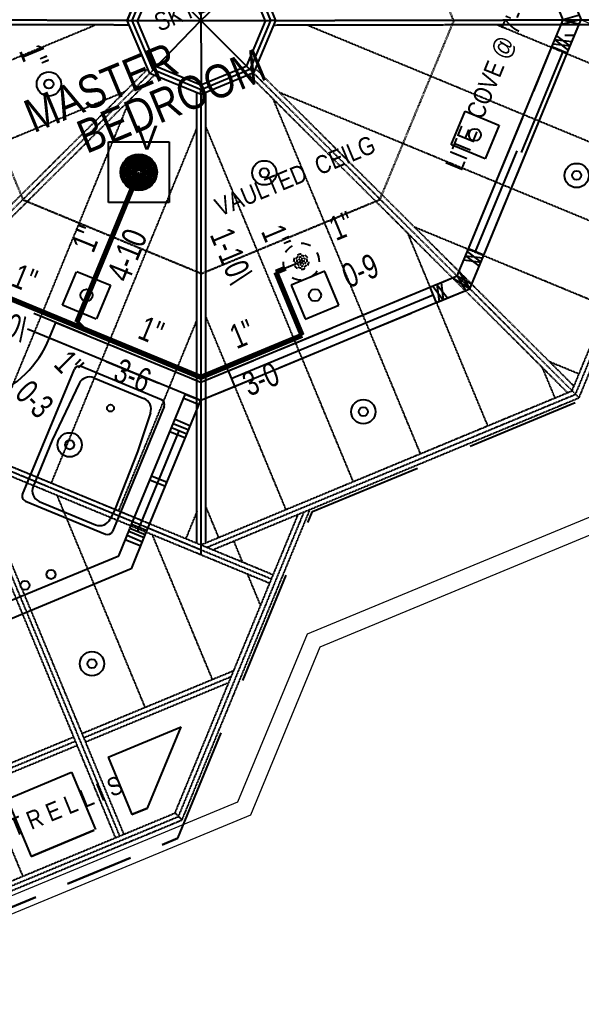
# Model space of a CAD drawing. Extents: x -16 to 10076, y -1 to 10000.
# Drawn here: x 2558.8 to 2743.9, y 631 to 953.4 of the extents above; entities that cross this region are included whole.
import ezdxf
from ezdxf.enums import TextEntityAlignment as Align

# ---------------------------------------------------------------- set-up
doc = ezdxf.new("R2010")
doc.units = 0
doc.header["$MEASUREMENT"] = 0
doc.linetypes.add('HIDDEN', pattern=[0.375, 0.25, -0.125])
doc.linetypes.add('HIDDEN2', pattern=[0.1875, 0.125, -0.0625])
for name, color, linetype in [('BALCONY', 9, 'Continuous'), ('DOORS', 3, 'Continuous'), ('ELEC', 5, 'Continuous'), ('FOUNDATION', 5, 'Continuous'), ('LITE COVE-g', 7, 'HIDDEN'), ('PLUMBING', 5, 'Continuous'), ('ROOF BEAMS', 251, 'HIDDEN'), ('ROOF FRAMING', 4, 'HIDDEN2'), ('ROOFLINE', 252, 'HIDDEN'), ('SKYLITES', 3, 'Continuous'), ('SPRKDATA', 2, 'Continuous'), ('SPRKDATC', 2, 'Continuous'), ('SPRKVIEW', 1, 'Continuous'), ('SPRNKS', 1, 'Continuous'), ('TEXT', 1, 'Continuous'), ('TEXT-arch', 1, 'Continuous'), ('WALLS', 3, 'Continuous'), ('WINDOWS', 5, 'Continuous')]:
    doc.layers.add(name, color=color, linetype=linetype)
doc.layers.add('SL02', color=3, linetype='Continuous', plot=False)
doc.layers.add('SPRKDAT2', color=2, linetype='Continuous', plot=False)
doc.styles.add('ARCHENTLTD', font='technical.ttf', dxfattribs={"height": 6})
doc.styles.add('HCAD', font='HCAD.SHX', dxfattribs={"width": 0.8, "height": 8})
doc.styles.add('PIPESIZE', font='hcad.shx', dxfattribs={"width": 0.8})
doc.styles.get("Standard").update_dxf_attribs({"font": 'hcad.shx', "height": 8})

# ---------------------------------------------------------------- blocks, each defined once
blk = doc.blocks.new('HEAD7')
at = {"layer": 'SPRNKS', "color": 0}
for radius in [6, 5.75, 5.25, 4.75, 4.25, 3.75, 3.5, 3, 2.5, 2, 1.5, 1.25, 0.75]:
    blk.add_circle((0, 0), radius, dxfattribs=at)
blk = doc.blocks.new('TYPDROP')
at = {"color": 120}
for p, q in [((0, 1), (1, 1)), ((0, 0), (0, 1)), ((1, 1), (1, 0)), ((1, 0), (0, 0))]:
    blk.add_line(p, q, dxfattribs=at)
at = {"color": 120, "width": 0.8, "flags": 1}
blk.add_attdef('DROP_LENGTH', text='', height=0.04, dxfattribs=at).set_placement((0.5, 0), align=Align.CENTER)
blk = doc.blocks.new('HEAD3')
at = {"layer": 'SPRNKS', "color": 0}
blk.add_circle((0, 0), 0.5, dxfattribs=at)
for radius, start, end in [(6, 120, 150), (6, 60, 90), (6, 180, 210), (2.5, 150, 180), (2, 180, 210), (2, 120, 150), (1.5, 150, 180), (2.5, 90, 120), (1, 180, 210), (1, 120, 150), (1.5, 90, 120), (2, 60, 90), (1, 60, 90), (1.5, 30, 60), (1, 0, 30), (2.5, 30, 60), (1.5, 330, 0), (2, 0, 30), (2.5, 330, 0), (6, 0, 30), (2.5, 210, 240), (1.5, 210, 240), (2, 240, 270), (1, 240, 270), (1.5, 270, 300), (2.5, 270, 300), (1, 300, 330), (2, 300, 330), (6, 300, 330), (6, 240, 270)]:
    blk.add_arc((0, 0), radius, start, end, dxfattribs=at)
blk = doc.blocks.new('PIPEX')
at = {"color": 0}
blk.add_point((0, 0), dxfattribs=at)
at = {"layer": 'SPRKDATA', "color": 0, "width": 0.8}
for tag, style, p in [('DIA', 'PIPESIZE', (0, 3.6)), ('LENGTH', 'HCAD', (0, -10.8))]:
    blk.add_attdef(tag, text='', height=8, dxfattribs=dict(at, style=style)).set_placement(p, align=Align.CENTER)
at = {"layer": 'SPRKDATA', "color": 0, "style": 'HCAD', "width": 0.8, "flags": 1}
blk.add_attdef('HANDLE', (-16.2, -21.6), '', height=7.2, dxfattribs=at)

msp = doc.modelspace()

# ---------------------------------------------------------------- linework, layer by layer
at = {"layer": 'BALCONY', "lineweight": 20, "ltscale": 75}
for p, q in [((2653.62709, 750.87493), (2779.78624, 803.23736)), ((2657.83961, 746.66842), (2783.99876, 799.03085)), ((2630.73688, 695.50126), (2653.62709, 750.87493)), ((2634.94903, 691.29385), (2657.83961, 746.66842)), ((2489.65414, 636.99452), (2630.73688, 695.50126)), ((2489.65749, 631.04173), (2634.94903, 691.29385))]:
    msp.add_line(p, q, dxfattribs=at)
at = {"layer": 'DOORS', "ltscale": 75}
for p, q in [((2706.68942, 877.85259), (2734.23871, 944.37209)), ((2711.77728, 875.78404), (2739.28338, 942.32171)), ((2724.16869, 909.61146), (2737.94141, 942.898)), ((2709.02769, 876.94133), (2722.78256, 910.18473))]:
    msp.add_line(p, q, dxfattribs=at)
msp.add_arc((2535.385, 862.19179), 36, 247.5904225, 337.5409195, dxfattribs=at)
at = {"layer": 'ELEC', "ltscale": 50}
for p, q in [((2701.01023, 912.15037), (2705.60321, 923.23661)), ((2705.60321, 923.23661), (2716.68944, 918.64363)), ((2716.80764, 918.60485), (2712.21467, 907.51861)), ((2712.21467, 907.51861), (2701.12843, 912.11159)), ((2577.61198, 870.41052), (2588.69867, 865.81865)), ((2659.36321, 870.44865), (2648.28081, 865.84644)), ((2572.98134, 859.20562), (2577.57321, 870.29231)), ((2664.0043, 859.24808), (2659.40209, 870.33048)), ((2588.69867, 865.81865), (2584.1068, 854.73196)), ((2648.28081, 865.84644), (2652.88302, 854.76404)), ((2584.06803, 854.61375), (2572.98134, 859.20562)), ((2652.9219, 854.64587), (2664.0043, 859.24808))]:
    msp.add_line(p, q, dxfattribs=at)
at = {"layer": 'ELEC', "ltscale": 7.5}
for centre in [(2568.44613, 932.15364), (2639.43849, 902.88609), (2742.37712, 902.01098), (2672.05064, 824.1223), (2575.3093, 813.22401), (2582.64649, 741.0485)]:
    msp.add_circle(centre, 4, dxfattribs=at)
at = {"layer": 'ELEC'}
for centre, radius in [((2568.44613, 932.15364), 1.5), ((2708.83922, 915.40649), 1.98), ((2639.43849, 902.88609), 1.5), ((2742.346, 902.08596), 1.5), ((2580.84, 862.51214), 1.98), ((2656.14256, 862.54726), 1.98), ((2672.05064, 824.1223), 1.5), ((2575.3093, 813.22401), 1.5), ((2569.17266, 770.48036), 1.5), ((2560.54705, 766.91666), 1.5), ((2582.64649, 741.0485), 1.5)]:
    msp.add_circle(centre, radius, dxfattribs=at)
at = {"layer": 'FOUNDATION', "linetype": 'HIDDEN', "lineweight": 20, "ltscale": 75}
msp.add_line((2743.90219, 953.33118), (2832.62242, 916.65627), dxfattribs=at)
at = {"layer": 'LITE COVE-g'}
msp.add_lwpolyline([(2618.74408, 869.69389), (2677.56585, 894.1079), (2701.90324, 952.97666), (2677.48031, 1011.80711), (2618.83699, 1036.03962), (2559.7446, 1011.67923), (2535.47592, 952.87776), (2559.89237, 894.03437)], close=True, dxfattribs=at)
at = {"layer": 'PLUMBING'}
for p, q in [((2605.5128, 828.07706), (2579.07455, 839.02814)), ((2559.78868, 796.89637), (2576.86033, 838.11098)), ((2583.27364, 835.29039), (2599.77216, 828.45648)), ((2578.40834, 833.42873), (2569.49398, 814.72635)), ((2606.42996, 825.86284), (2589.35831, 784.64822)), ((2601.91755, 823.7627), (2597.65795, 810.93726)), ((2569.49398, 814.72635), (2563.24253, 799.49919)), ((2597.63888, 810.89121), (2590.22489, 791.95028)), ((2560.70584, 794.68214), (2587.14409, 783.73106)), ((2565.29719, 794.56072), (2583.8186, 786.8889)), ((2590.22489, 791.95028), (2588.68123, 788.745))]:
    msp.add_line(p, q, dxfattribs=at)
msp.add_circle((2588.74515, 825.31132), 1.14641, dxfattribs=at)
for centre, radius, start, end in [((2578.42602, 837.46245), 1.6947, 67.5, 157.5), ((2581.82398, 831.79061), 3.78814, 67.5, 154.3778695), ((2598.3225, 824.9567), 3.78814, 341.6275917, 67.5), ((2604.86427, 826.51137), 1.6947, 337.5, 67.5), ((2566.74685, 798.06051), 3.78814, 157.67961, 247.5), ((2561.35437, 796.24784), 1.6947, 157.5, 247.5), ((2585.26826, 790.38868), 3.78814, 247.5, 334.284516), ((2587.79262, 785.29676), 1.6947, 247.5, 337.5)]:
    msp.add_arc(centre, radius, start, end, dxfattribs=at)
at = {"layer": 'ROOF BEAMS', "ltscale": 75}
for p, q in [((2743.90822, 953.31779), (2707.16185, 1041.85031)), ((2737.95818, 953.30598), (2702.96671, 1037.61045)), ((2597.68482, 952.84721), (2603.78284, 967.58314)), ((2633.76097, 967.41848), (2639.77006, 952.85614)), ((2604.0622, 937.77285), (2597.68482, 952.84721)), ((2639.77006, 952.85614), (2633.46667, 937.94772)), ((2706.68662, 877.86047), (2734.23591, 944.37997)), ((2711.77458, 875.79205), (2739.28058, 942.32959)), ((2618.57305, 931.76671), (2604.0622, 937.77285)), ((2633.46667, 937.94772), (2618.57305, 931.76671)), ((2537.50718, 867.34024), (2618.55114, 833.83852)), ((2618.55114, 833.86637), (2702.93779, 868.89109)), ((2618.55107, 827.91142), (2707.1529, 864.68566)), ((2535.38219, 862.19968), (2618.55107, 827.81957))]:
    msp.add_line(p, q, dxfattribs=at)
at = {"layer": 'ROOF FRAMING'}
for p, q in [((2594.29717, 953.11026), (2445.43175, 953.36984)), ((2594.93223, 951.60915), (2446.05422, 951.86875)), ((2466.34829, 902.92985), (2583.46117, 951.52487)), ((2594.29717, 953.11026), (2595.92318, 953.11666)), ((2643.15658, 953.11787), (2641.53099, 953.1249)), ((2642.52183, 951.6166), (2790.88236, 951.911)), ((2643.15658, 953.11787), (2791.50854, 953.41224)), ((2653.57126, 951.63853), (2770.71749, 903.17171)), ((2716.0493, 951.76251), (2779.89272, 925.34862)), ((2740.87572, 831.04297), (2791.506, 953.41837)), ((2742.02435, 829.89564), (2793.12842, 953.41623)), ((2743.17297, 828.74831), (2794.75338, 953.42022)), ((2738.48975, 948.28146), (2741.61475, 948.28146)), ((2601.05329, 937.1407), (2495.63057, 832.32196)), ((2601.6832, 935.65175), (2496.24991, 830.82249)), ((2603.18532, 935.03001), (2497.7552, 830.20391)), ((2601.6832, 935.65175), (2602.82506, 936.80254)), ((2634.34658, 935.2059), (2739.37399, 830.41968)), ((2635.84645, 935.82836), (2634.70409, 936.97831)), ((2635.84645, 935.82836), (2740.87493, 831.04107)), ((2636.47654, 937.3186), (2741.49544, 832.54087)), ((2475.54156, 880.76042), (2593.63051, 929.76044)), ((2617.05222, 929.29041), (2617.05054, 780.88995)), ((2618.55221, 928.66454), (2618.55053, 780.27086)), ((2618.55221, 928.66454), (2618.57375, 930.28405)), ((2620.05222, 929.27358), (2620.05054, 780.89442)), ((2644.32012, 929.49303), (2761.54225, 880.99481)), ((2595.00216, 926.89373), (2546.98457, 809.76945)), ((2642.24424, 927.32637), (2690.82824, 810.27074)), ((2617.06675, 917.44422), (2569.19084, 800.66551)), ((2620.06583, 918.15472), (2668.6617, 801.0705)), ((2688.79634, 885.11895), (2752.36702, 858.8179)), ((2686.59479, 883.07767), (2712.99479, 819.47097)), ((2617.14849, 854.37423), (2591.39711, 791.56158)), ((2620.14723, 855.35152), (2646.49515, 791.87027)), ((2730.94535, 838.82896), (2735.16133, 828.67121)), ((2733.27255, 840.74488), (2743.19179, 836.641)), ((2493.94638, 828.53217), (2641.27322, 767.63063)), ((2495.09945, 829.67863), (2641.84478, 769.01747)), ((2496.25251, 830.82508), (2642.41635, 770.4043)), ((2496.60213, 829.05745), (2618.54934, 778.64727)), ((2497.7552, 830.20391), (2601.71052, 787.23116)), ((2618.54818, 780.27086), (2740.87572, 831.04297)), ((2620.5086, 779.46046), (2742.02435, 829.89564)), ((2622.46902, 778.65007), (2743.17297, 828.74831)), ((2740.87572, 831.04297), (2743.17297, 828.74831)), ((2537.77072, 810.30453), (2590.32789, 683.67615)), ((2539.6752, 809.62893), (2591.7133, 684.25116)), ((2541.68488, 808.69984), (2593.09871, 684.82618)), ((2571.04115, 796.66462), (2600.09094, 726.67363)), ((2610.04529, 691.85987), (2650.63227, 790.33924)), ((2611.19502, 690.71299), (2652.58946, 791.15157)), ((2612.34475, 689.56612), (2654.54665, 791.96391)), ((2617.23023, 791.30424), (2613.60338, 782.45765)), ((2620.22862, 792.54832), (2624.32861, 782.67003)), ((2602.35449, 783.82705), (2622.26025, 735.8672)), ((2618.55053, 780.27086), (2618.5505, 777.02368)), ((2629.30986, 781.48936), (2632.14915, 774.64853)), ((2633.77553, 770.73), (2638.17851, 760.12171)), ((2579.30721, 718.05466), (2629.40315, 738.82934)), ((2579.88223, 716.66925), (2628.59593, 736.87073)), ((2580.45724, 715.28384), (2627.78871, 734.91211)), ((2512.7993, 690.47396), (2576.53605, 716.90546)), ((2513.37431, 689.08855), (2577.11106, 715.52005)), ((2513.94933, 687.70314), (2577.68608, 714.13464)), ((2559.90642, 671.0497), (2547.20202, 701.49652)), ((2506.97585, 649.08084), (2610.04529, 691.85987)), ((2506.97701, 647.45725), (2611.19502, 690.71299)), ((2610.04529, 691.85987), (2612.34475, 689.56612)), ((2506.97816, 645.83366), (2612.34475, 689.56612))]:
    msp.add_line(p, q, dxfattribs=at)
at = {"layer": 'ROOFLINE', "linetype": 'HIDDEN', "ltscale": 150}
for p, q in [((2655.31594, 791.19144), (2743.94152, 827.97554)), ((2610.95691, 683.55962), (2655.31594, 791.19144)), ((2587.94416, 710.28086), (2612.02456, 720.26696)), ((2600.98967, 693.49214), (2612.02456, 720.26696)), ((2554.70726, 696.44925), (2575.93832, 705.2949))]:
    msp.add_line(p, q, dxfattribs=at)
at = {"layer": 'ROOFLINE', "color": 7, "linetype": 'HIDDEN', "ltscale": 90}
for p, q in [((2587.94484, 710.28115), (2595.80609, 691.34069)), ((2575.93832, 705.2949), (2583.79921, 686.35723)), ((2554.70794, 696.44954), (2562.55622, 677.54032))]:
    msp.add_line(p, q, dxfattribs=at)
at = {"layer": 'ROOFLINE', "linetype": 'HIDDEN', "lineweight": 30, "ltscale": 90}
for p, q in [((2595.80609, 691.34069), (2600.98967, 693.49214)), ((2512.21894, 642.57838), (2610.95691, 683.55962)), ((2562.55622, 677.54032), (2583.79921, 686.35723))]:
    msp.add_line(p, q, dxfattribs=at)
at = {"layer": 'SKYLITES', "linetype": 'Continuous', "ltscale": 150}
for p, q in [((2618.55234, 975.74846), (2618.57375, 930.28405)), ((2602.53844, 969.10252), (2634.70409, 936.97831)), ((2618.56301, 953.0986), (2635.00564, 968.93832)), ((2595.92318, 953.11666), (2641.53099, 953.1249)), ((2602.82506, 936.80254), (2618.56301, 953.0986))]:
    msp.add_line(p, q, dxfattribs=at)
at = {"layer": 'SKYLITES', "linetype": 'Continuous', "ltscale": 75}
for p, q in [((2594.29717, 953.11026), (2601.38989, 970.2499)), ((2595.92318, 953.11666), (2602.53844, 969.10252)), ((2635.00564, 968.93832), (2641.53099, 953.1249)), ((2636.15469, 970.08613), (2643.15658, 953.11787)), ((2601.6832, 935.65175), (2594.29717, 953.11026)), ((2602.82506, 936.80254), (2595.92318, 953.11666)), ((2641.53099, 953.1249), (2634.70409, 936.97831)), ((2643.15658, 953.11787), (2635.84645, 935.82836)), ((2618.57452, 928.66032), (2601.6832, 935.65175)), ((2618.57375, 930.28405), (2602.82506, 936.80254)), ((2634.70409, 936.97831), (2618.57375, 930.28405)), ((2635.84645, 935.82836), (2618.57452, 928.66032))]:
    msp.add_line(p, q, dxfattribs=at)
at = {"layer": 'SKYLITES', "linetype": 'HIDDEN', "ltscale": 75}
for p, q in [((2594.29998, 953.10238), (2601.39269, 970.24202)), ((2636.1575, 970.07825), (2643.15938, 953.10999)), ((2601.686, 935.64387), (2594.29998, 953.10238)), ((2643.15938, 953.10999), (2635.84925, 935.82048)), ((2618.57732, 928.65243), (2601.686, 935.64387)), ((2635.84925, 935.82048), (2618.57732, 928.65243))]:
    msp.add_line(p, q, dxfattribs=at)
at = {"layer": 'SPRKDAT2'}
for p, q in [((2598.08194, 903.05068), (2577.6395, 853.60789)), ((2651.60506, 873.58844), (2643.25045, 870.12086)), ((2579.76082, 851.48657), (2535.15876, 869.92737)), ((2643.25045, 870.12086), (2651.88522, 849.31672)), ((2579.76082, 851.48657), (2577.6395, 853.60789)), ((2579.76082, 851.48657), (2618.51161, 835.46499)), ((2651.88522, 849.31672), (2618.51161, 835.46499))]:
    msp.add_line(p, q, dxfattribs=at)
at = {"layer": 'SPRKVIEW', "color": 2, "const_width": 1.75}
for points in [[(2595.78943, 897.50592), (2577.6395, 853.60789)], [(2579.76082, 851.48657), (2535.15876, 869.92737)], [(2646.06342, 871.28838), (2643.25045, 870.12086)], [(2643.25045, 870.12086), (2651.88522, 849.31672)], [(2579.76082, 851.48657), (2577.6395, 853.60789)], [(2579.76082, 851.48657), (2618.51161, 835.46499)], [(2651.88522, 849.31672), (2618.51161, 835.46499)]]:
    msp.add_lwpolyline(points, dxfattribs=at)
at = {"layer": 'WALLS', "ltscale": 75}
for p, q in [((2737.9482, 953.32888), (2735.31136, 959.68179)), ((2734.23975, 944.37459), (2737.9482, 953.32888)), ((2739.28338, 942.32171), (2743.86833, 953.41277)), ((2739.28338, 942.32171), (2734.23975, 944.37459)), ((2702.98179, 868.90031), (2706.69039, 877.85495)), ((2711.77738, 875.78417), (2706.69042, 877.85494)), ((2707.19234, 864.69298), (2711.77728, 875.78404)), ((2694.00156, 865.17306), (2702.98179, 868.90031)), ((2627.50192, 837.57235), (2694.00156, 865.17306)), ((2696.10787, 860.09237), (2707.19234, 864.69298)), ((2629.60844, 832.49174), (2696.10787, 860.09237)), ((2568.67612, 848.49128), (2570.77725, 853.57412)), ((2618.51272, 833.84138), (2627.50192, 837.57235)), ((2618.52458, 827.89138), (2629.60844, 832.49174)), ((2608.85876, 818.87248), (2613.43952, 829.98712)), ((2613.94383, 816.77674), (2618.52458, 827.89138)), ((2595.14118, 785.58843), (2608.85876, 818.87248)), ((2613.94383, 816.77674), (2608.85876, 818.87248)), ((2600.22624, 783.49269), (2613.94383, 816.77674)), ((2591.45439, 776.64288), (2595.12806, 785.55659)), ((2599.8452, 782.56813), (2594.76014, 784.66388)), ((2600.22624, 783.49269), (2595.14118, 785.58843)), ((2595.64549, 772.37805), (2600.22624, 783.49269)), ((2598.70207, 779.79446), (2593.617, 781.8902)), ((2599.27363, 781.1813), (2594.18857, 783.27704)), ((2534.18639, 752.89395), (2591.45439, 776.64288)), ((2536.29478, 747.81412), (2595.58669, 772.40236))]:
    msp.add_line(p, q, dxfattribs=at)
at = {"layer": 'WALLS', "ltscale": 150}
for p, q in [((2743.24931, 954.90415), (2737.9482, 953.32888)), ((2743.86833, 953.41277), (2737.32324, 951.81987)), ((2737.9482, 953.32888), (2743.24452, 951.90378)), ((2735.76467, 948.07256), (2740.22586, 944.63725)), ((2740.22586, 944.63725), (2734.61674, 945.30081)), ((2740.79135, 946.02657), (2735.19071, 946.68668)), ((2735.19071, 946.68668), (2739.66037, 943.24792)), ((2706.31243, 876.92637), (2710.82738, 873.47194)), ((2705.16546, 874.15699), (2710.82738, 873.47194)), ((2705.7479, 875.53941), (2710.26285, 872.08497)), ((2705.7479, 875.53941), (2711.40029, 874.85783)), ((2701.48244, 868.278), (2707.19234, 864.69298)), ((2702.98179, 868.90031), (2707.81269, 866.19362)), ((2702.98179, 868.90031), (2705.69299, 864.07067)), ((2703.60294, 870.40014), (2707.19234, 864.69298)), ((2694.92529, 865.5561), (2698.41742, 861.05059)), ((2696.31543, 866.11972), (2697.03654, 860.46463)), ((2696.31543, 866.11972), (2699.80283, 861.6256)), ((2697.70102, 866.69428), (2698.41742, 861.05059))]:
    msp.add_line(p, q, dxfattribs=at)
at = {"layer": 'WALLS', "ltscale": 50}
for p, q in [((2694.0061, 865.16212), (2696.11281, 860.08159)), ((2570.77725, 853.57412), (2618.51272, 833.84138)), ((2568.67612, 848.49128), (2618.52236, 827.88599)), ((2627.49751, 837.58299), (2629.60423, 832.50247)), ((2612.86795, 828.60029), (2617.94932, 826.49976)), ((2609.43402, 820.2641), (2614.51539, 818.16358)), ((2610.05508, 821.63053), (2615.13646, 819.53001))]:
    msp.add_line(p, q, dxfattribs=at)
at = {"layer": 'WALLS', "ltscale": 25}
for p, q in [((2613.42569, 815.36788), (2608.34063, 817.46363)), ((2607.39557, 800.81793), (2602.3105, 802.91367)), ((2606.824, 799.4311), (2601.73894, 801.52684)), ((2600.79781, 784.87953), (2595.71275, 786.97527))]:
    msp.add_line(p, q, dxfattribs=at)
at = {"layer": 'WINDOWS', "ltscale": 75}
for p, q in [((2628.55075, 835.04303), (2695.05945, 862.62186)), ((2597.68371, 784.54056), (2611.40129, 817.82461))]:
    msp.add_line(p, q, dxfattribs=at)

# ---------------------------------------------------------------- block references
at = {"layer": 'SL02', "xscale": 20, "yscale": 20, "zscale": 20}
msp.add_blockref('TYPDROP', (2588.08194, 893.05068), dxfattribs=at)
at = {"layer": 'SPRKDATC'}
ref = msp.add_blockref('PIPEX', (2537.61, 924.27), dxfattribs=dict(at, rotation=292.6000569303445))
ref.add_attrib('LENGTH', '0-9', dxfattribs={"height": 8, "rotation": 292.6000569, "width": 0.75}).set_placement((2545.10757, 933.59687), align=Align.CENTER)
ref.add_attrib('DIA', '1"', dxfattribs={"height": 8, "rotation": 292.6000569, "width": 0.75}).set_placement((2559.88757, 939.72687), align=Align.CENTER)
ref = msp.add_blockref('PIPEX', (2647.43, 871.86), dxfattribs=dict(at, rotation=22.49998099506303))
ref.add_attrib('LENGTH', '0-9', dxfattribs={"height": 8, "rotation": 22.499981, "width": 0.75}).set_placement((2672.55382, 866.95972), align=Align.CENTER)
ref.add_attrib('DIA', '1"', dxfattribs={"height": 8, "rotation": 22.499981, "width": 0.75}).set_placement((2666.41382, 881.73972), align=Align.CENTER)
at = {"layer": 'SPRKDATC', "color": 1, "rotation": 68}
msp.add_blockref('PIPEX', (2587.86072, 878.32928), dxfattribs=at).add_auto_attribs({'LENGTH': '4-10', 'DIA': '1"'})
at = {"layer": 'SPRKDATC'}
ref = msp.add_blockref('PIPEX', (2647.57, 859.72), dxfattribs=dict(at, rotation=292.6000569303445))
ref.add_attrib('LENGTH', '1-10\\', dxfattribs={"height": 8, "rotation": 292.6000569, "width": 0.75}).set_placement((2624.86274, 874.06603), align=Align.CENTER)
ref.add_attrib('DIA', '1"', dxfattribs={"height": 8, "rotation": 292.6000569, "width": 0.75}).set_placement((2639.64274, 880.20603), align=Align.CENTER)
ref = msp.add_blockref('PIPEX', (2557.46, 860.71), dxfattribs=dict(at, rotation=337.6000189204705))
ref.add_attrib('LENGTH', '4-0\\', dxfattribs={"height": 8, "rotation": 337.6000189, "width": 0.75}).set_placement((2552.87, 849.62), align=Align.CENTER)
ref.add_attrib('DIA', '1"', dxfattribs={"height": 8, "rotation": 337.6000189, "width": 0.75}).set_placement((2558.98, 864.4), align=Align.CENTER)
ref = msp.add_blockref('PIPEX', (2599.14, 843.48), dxfattribs=dict(at, rotation=337.6000189204705))
ref.add_attrib('LENGTH', '3-6', dxfattribs={"height": 8, "rotation": 337.6000189, "width": 0.75}).set_placement((2594.55, 832.39), align=Align.CENTER)
ref.add_attrib('DIA', '1"', dxfattribs={"height": 8, "rotation": 337.6000189, "width": 0.75}).set_placement((2600.66, 847.17), align=Align.CENTER)
ref = msp.add_blockref('PIPEX', (2635.2, 842.39), dxfattribs=dict(at, rotation=22.49998099506303))
ref.add_attrib('LENGTH', '3-0', dxfattribs={"height": 8, "rotation": 22.499981, "width": 0.75}).set_placement((2639.8, 831.3), align=Align.CENTER)
ref.add_attrib('DIA', '1"', dxfattribs={"height": 8, "rotation": 22.499981, "width": 0.75}).set_placement((2633.66, 846.08), align=Align.CENTER)
ref = msp.add_blockref('PIPEX', (2578.7, 852.55), dxfattribs=dict(at, rotation=315.0000380098739))
ref.add_attrib('LENGTH', '0-3', dxfattribs={"height": 8, "rotation": 315.000038, "width": 0.75}).set_placement((2560.91621, 825.49085), align=Align.CENTER)
ref.add_attrib('DIA', '1"', dxfattribs={"height": 8, "rotation": 315.000038, "width": 0.75}).set_placement((2572.22621, 836.80085), align=Align.CENTER)
at = {"layer": 'SPRNKS'}
for name, p in [('HEAD7', (2598.08194, 903.05068)), ('HEAD3', (2651.60506, 873.58844))]:
    msp.add_blockref(name, p, dxfattribs=at)

# ---------------------------------------------------------------- texts
at = {"layer": 'PLUMBING', "flags": 8}
for tag, p, s in [('MODELNUMBER', (2583.10615, 811.37195), 'K-1490-X'), ('TRADENAME', (2583.10905, 811.37451), 'GREEK'), ('PRODUCT', (2583.11106, 811.37491), 'BATH'), ('MATERIAL', (2583.11181, 811.37228), 'ACRYLIC')]:
    msp.add_attdef(tag, p, s, height=0.001, rotation=67.5, dxfattribs=at)
at = {"layer": 'TEXT'}
msp.add_text('V', height=8, dxfattribs=at).set_placement((2597.18179, 910.48665))
at = {"layer": 'TEXT-arch', "style": 'ARCHENTLTD'}
for s, p in [('        MASTER', (2537.53532, 905.17465)), ('      BEDROOM', (2561.42649, 901.02562))]:
    msp.add_text(s, height=11, rotation=22.5, dxfattribs=at).set_placement(p)
at = {"layer": 'TEXT-arch', "char_height": 6, "style": 'ARCHENTLTD'}
for s, insert, attachment_point, rotation in [('LITE  COVE @ 7\'- 2 1/2"\\P\\P  ', (2727.50626, 975.45657), 3, 67.7619444), ('45"\\PSKYLITE\\P\\P  ', (2618.64759, 953.0181), 5, 23.1052778), ('VAULTED  CEILG\\P\\P  ', (2674.37547, 915.43567), 3, 22.5)]:
    msp.add_mtext(s, dxfattribs=dict(at, insert=insert, attachment_point=attachment_point, rotation=rotation))
at = {"layer": 'TEXT-arch', "insert": (2513.64401, 672.7663), "char_height": 6, "width": 271, "attachment_point": 1, "rotation": 22.1750583, "style": 'ARCHENTLTD'}
msp.add_mtext('O P E N          T R E L L I S', dxfattribs=at)

doc.saveas('drawing.dxf')
